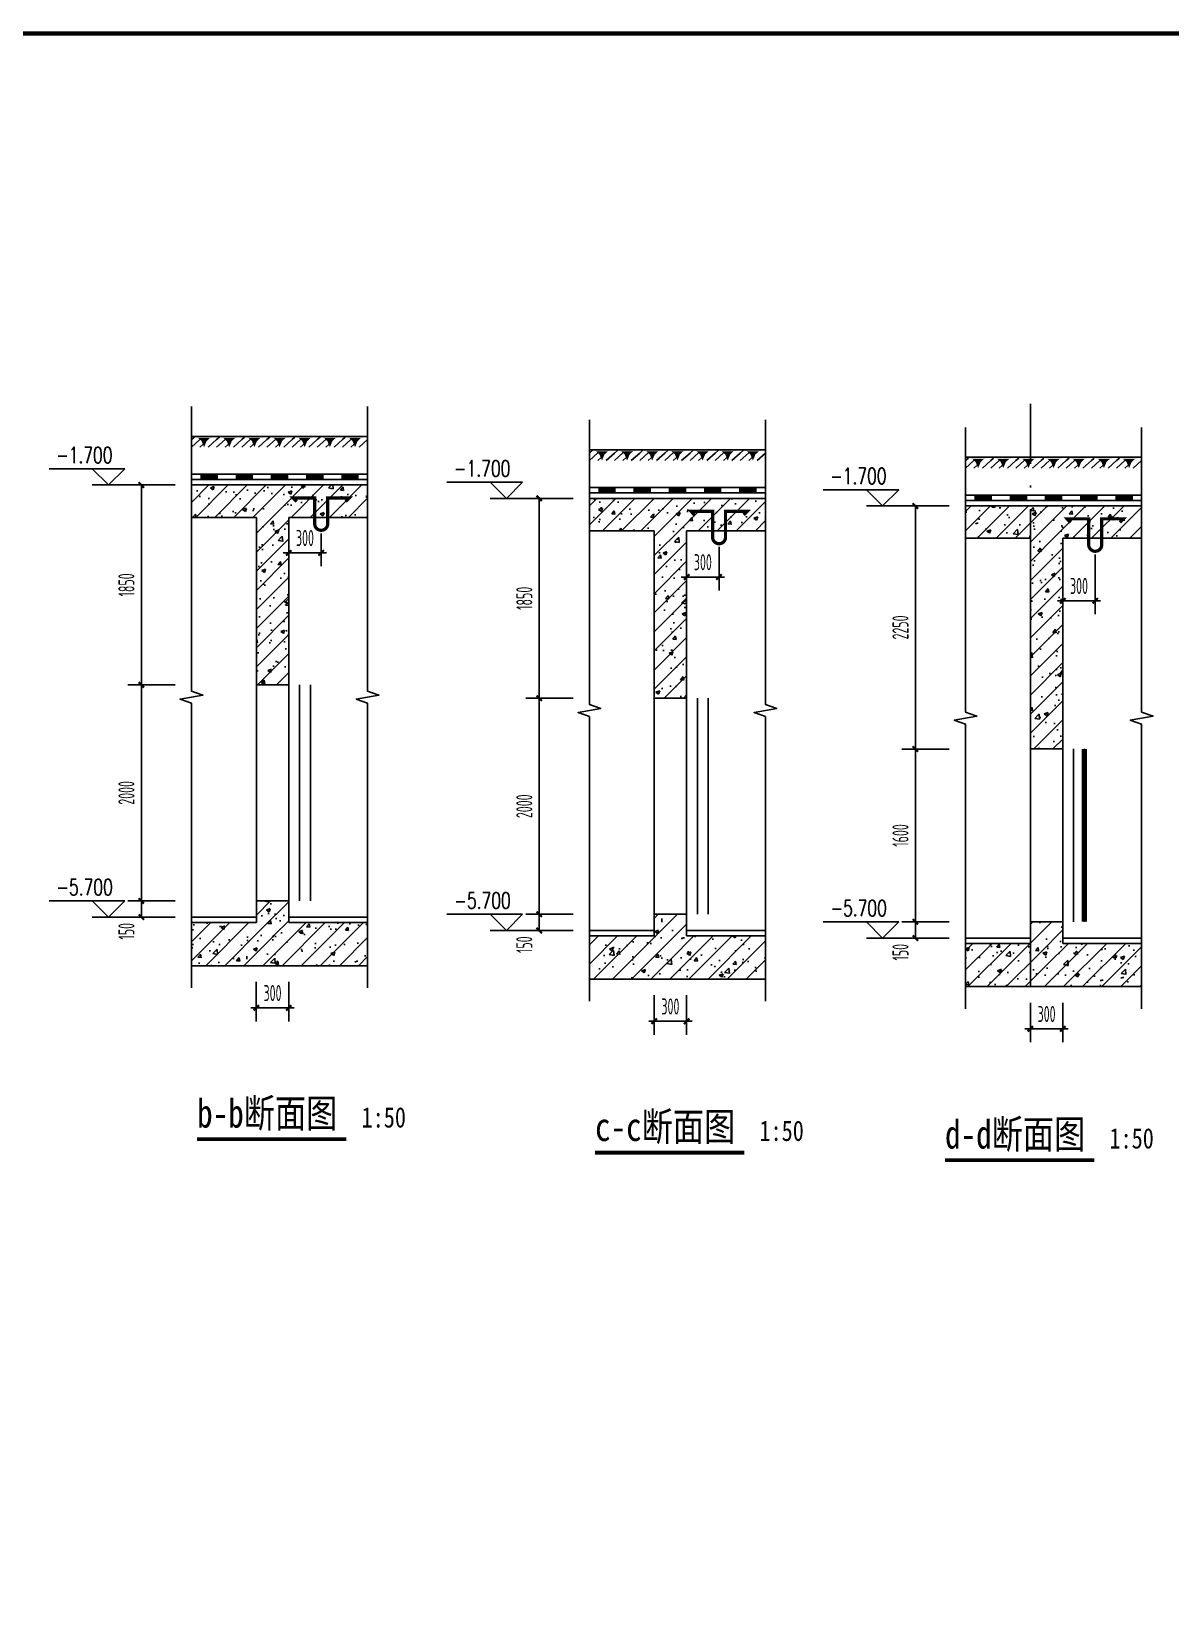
# Model space of a CAD drawing. Extents: x -473190 to 2138458, y -81875 to 2633646.
# Drawn here: x 1283022 to 1293565, y -37445 to -22955 of the extents above; entities that cross this region are included whole.
import ezdxf

# ---------------------------------------------------------------- set-up
doc = ezdxf.new("R2010")
doc.units = 0
doc.header["$LTSCALE"] = 1000
doc.linetypes.add('DOTE', pattern=[2.42, 2, -0.2, 0.02, -0.2])
for name, color, linetype in [('A-面层', 151, 'Continuous'), ('A_PLAN_DETAIL_zx', 41, 'Continuous'), ('DIM_SYMB', 3, 'Continuous'), ('DOTE', 1, 'DOTE'), ('ECA_TK', 7, 'Continuous'), ('PUB_DIM', 3, 'Continuous'), ('PUB_HATCH', 8, 'Continuous'), ('PUB_TEXT', 7, 'Continuous'), ('RF-M', 4, 'Continuous'), ('RF-QT', 30, 'Continuous'), ('SURFACE', 6, 'Continuous'), ('tk', 7, 'Continuous'), ('TWT_DIM', 3, 'Continuous')]:
    doc.layers.add(name, color=color, linetype=linetype)
doc.styles.add('_TCH_DIM', font='SIMPLEX', dxfattribs={"bigfont": 'GBCBIG'})
doc.styles.add('_TCH_DIM_T3', font='tssdeng.shx', dxfattribs={"width": 0.564706, "bigfont": '@@@tssdchn.shx'})
doc.styles.add('TYDG_01', font='', dxfattribs={"width": 0.8})
doc.styles.get('TYDG_01').set_extended_font_data('SimSun')
doc.dimstyles.new('_TWT_ARCH&&50', dxfattribs={"dimtxt": 148.75, "dimasz": 50, "dimexe": 125, "dimexo": 150, "dimgap": 63.125, "dimtad": 1, "dimdec": 0, "dimzin": 0, "dimdsep": 46, "dimtxsty": '_TCH_DIM_T3', "dimblk": 'ARCHTICK', "dimcen": 0.09, "dimclrt": 7, "dimazin": 2, "dimtfac": 1, "dimtdec": 0, "dimtix": 1, "dimtmove": 2, "dimatfit": 3, "dimfxl": 0, "dimtolj": 1, "dimtzin": 0, "dimarcsym": 0})
pattern_1 = [(45, (-477544.96, -71625.69), (-88.388348, 88.388348), []), (50, (-477544.96, -71625.7), (358.63009, -31.376067), [37.5, -412.5]), (355, (-477544.96, -71625.7), (-69.37567, 376.09607), [30, -330]), (100.4514, (-477515.08, -71628.3), (289.25469, 344.71977), [31.870095, -350.571056]), (46.1842, (-477544.96, -71525.7), (533.62052, -82.75951), [56.25, -618.75]), (96.6356, (-477500.5, -71532.6), (467.33135, 487.05894), [47.80514, -525.8565]), (351.1842, (-477544.96, -71525.7), (467.33097, 487.0593), [45, -495]), (21, (-477494.96, -71550.7), (298.453526, -201.309445), [37.5, -412.5]), (326, (-477494.96, -71550.7), (121.657666, 362.57502), [30, -330]), (71.4514, (-477470.1, -71567.47), (420.111314, 161.26525), [31.870095, -350.571056]), (37.5, (-477544.96, -71625.69), (6.079928, 166.446927), [0, -326, 0, -335, 0, -331.25]), (7.5, (-477544.96, -71625.69), (131.534769, 197.205856), [0, -191, 0, -318.5, 0, -126.25]), (327.5, (-477656.46, -71625.69), (266.911218, -11.277436), [0, -125, 0, -390, 0, -517.5]), (317.5, (-477706.46, -71625.7), (291.593085, 50.05249), [0, -162.5, 0, -259, 0, -367.5])]

# ---------------------------------------------------------------- blocks, each defined once
blk = doc.blocks.new('10B_A1E图框')
at = {"layer": 'ECA_TK', "const_width": 0.8}
blk.add_lwpolyline([(831, 10), (831, 584), (18, 584), (18, 10)], close=True, dxfattribs=at)
blk = doc.blocks.new('_ArchTick')
at = {"color": 0, "linetype": 'ByBlock', "const_width": 0.4}
blk.add_lwpolyline([(-0.5, -0.5), (0.5, 0.5)], dxfattribs=at)
blk = doc.blocks.new('*D3166')
at = {"layer": 'Defpoints', "color": 0, "transparency": 16777216}
for p in [(1292267, -31798), (1292567, -31798), (1292567, -32188)]:
    blk.add_point(p, dxfattribs=at)
at = {"layer": 'TWT_DIM', "color": 0, "lineweight": -2, "transparency": 16777216}
for p, q in [((1292267, -31948), (1292267, -32313)), ((1292567, -31948), (1292567, -32313)), ((1292267, -32188), (1292217, -32188)), ((1292267, -32188), (1292567, -32188)), ((1292567, -32188), (1292617, -32188))]:
    blk.add_line(p, q, dxfattribs=at)
at = {"layer": 'TWT_DIM', "color": 0, "lineweight": -2, "transparency": 16777216, "xscale": 50, "yscale": 50, "zscale": 50}
blk.add_blockref('_ArchTick', (1292267, -32188), dxfattribs=at)
at = {"layer": 'TWT_DIM', "color": 0, "lineweight": -2, "transparency": 16777216, "xscale": 50, "yscale": 50, "zscale": 50, "rotation": 180}
blk.add_blockref('_ArchTick', (1292567, -32188), dxfattribs=at)
at = {"layer": 'TWT_DIM', "color": 7, "transparency": 16777216, "insert": (1292417, -32051), "char_height": 148.8, "attachment_point": 5, "style": '_TCH_DIM_T3'}
blk.add_mtext('\\A1;300', dxfattribs=at)
blk = doc.blocks.new('*D3167')
at = {"layer": 'Defpoints', "color": 0, "transparency": 16777216}
for p in [(1291203, -31198), (1291667, -31198), (1291667, -31348)]:
    blk.add_point(p, dxfattribs=at)
at = {"layer": 'TWT_DIM', "color": 0, "lineweight": -2, "transparency": 16777216}
for p, q in [((1291517, -31198), (1291078, -31198)), ((1291203, -31348), (1291203, -31198)), ((1291517, -31348), (1291078, -31348))]:
    blk.add_line(p, q, dxfattribs=at)
at = {"layer": 'TWT_DIM', "color": 0, "lineweight": -2, "transparency": 16777216, "xscale": 50, "yscale": 50, "zscale": 50}
for p, rotation in [((1291203, -31198), 90), ((1291203, -31348), 270)]:
    blk.add_blockref('_ArchTick', p, dxfattribs=dict(at, rotation=rotation))
at = {"layer": 'TWT_DIM', "color": 7, "transparency": 16777216, "insert": (1291065, -31479), "char_height": 148.8, "attachment_point": 5, "rotation": 90, "style": '_TCH_DIM_T3'}
blk.add_mtext('\\A1;150', dxfattribs=at)
blk = doc.blocks.new('*D3168')
at = {"layer": 'Defpoints', "color": 0, "transparency": 16777216}
for p in [(1291203, -29598), (1291667, -29598), (1291667, -31198)]:
    blk.add_point(p, dxfattribs=at)
at = {"layer": 'TWT_DIM', "color": 0, "lineweight": -2, "transparency": 16777216}
for p, q in [((1291517, -29598), (1291078, -29598)), ((1291203, -31198), (1291203, -29598)), ((1291517, -31198), (1291078, -31198))]:
    blk.add_line(p, q, dxfattribs=at)
at = {"layer": 'TWT_DIM', "color": 0, "lineweight": -2, "transparency": 16777216, "xscale": 50, "yscale": 50, "zscale": 50}
for p, rotation in [((1291203, -29598), 90), ((1291203, -31198), 270)]:
    blk.add_blockref('_ArchTick', p, dxfattribs=dict(at, rotation=rotation))
at = {"layer": 'TWT_DIM', "color": 7, "transparency": 16777216, "insert": (1291065, -30398), "char_height": 148.8, "attachment_point": 5, "rotation": 90, "style": '_TCH_DIM_T3'}
blk.add_mtext('\\A1;1600', dxfattribs=at)
blk = doc.blocks.new('*D3169')
at = {"layer": 'Defpoints', "color": 0, "transparency": 16777216}
for p in [(1291203, -27348), (1291667, -27348), (1291667, -29598)]:
    blk.add_point(p, dxfattribs=at)
at = {"layer": 'TWT_DIM', "color": 0, "lineweight": -2, "transparency": 16777216}
for p, q in [((1291517, -27348), (1291078, -27348)), ((1291203, -29598), (1291203, -27348)), ((1291517, -29598), (1291078, -29598))]:
    blk.add_line(p, q, dxfattribs=at)
at = {"layer": 'TWT_DIM', "color": 0, "lineweight": -2, "transparency": 16777216, "xscale": 50, "yscale": 50, "zscale": 50}
for p, rotation in [((1291203, -27348), 90), ((1291203, -29598), 270)]:
    blk.add_blockref('_ArchTick', p, dxfattribs=dict(at, rotation=rotation))
at = {"layer": 'TWT_DIM', "color": 7, "transparency": 16777216, "insert": (1291065, -28473), "char_height": 148.8, "attachment_point": 5, "rotation": 90, "style": '_TCH_DIM_T3'}
blk.add_mtext('\\A1;2250', dxfattribs=at)
blk = doc.blocks.new('*D3170')
at = {"layer": 'Defpoints', "color": 0, "transparency": 16777216}
for p in [(1292567, -27648), (1292867, -27648), (1292867, -28226)]:
    blk.add_point(p, dxfattribs=at)
at = {"layer": 'TWT_DIM', "color": 0, "lineweight": -2, "transparency": 16777216}
for p, q in [((1292567, -27798), (1292567, -28351)), ((1292867, -27798), (1292867, -28351)), ((1292567, -28226), (1292517, -28226)), ((1292567, -28226), (1292867, -28226)), ((1292867, -28226), (1292917, -28226))]:
    blk.add_line(p, q, dxfattribs=at)
at = {"layer": 'TWT_DIM', "color": 0, "lineweight": -2, "transparency": 16777216, "xscale": 50, "yscale": 50, "zscale": 50}
blk.add_blockref('_ArchTick', (1292567, -28226), dxfattribs=at)
at = {"layer": 'TWT_DIM', "color": 0, "lineweight": -2, "transparency": 16777216, "xscale": 50, "yscale": 50, "zscale": 50, "rotation": 180}
blk.add_blockref('_ArchTick', (1292867, -28226), dxfattribs=at)
at = {"layer": 'TWT_DIM', "color": 7, "transparency": 16777216, "insert": (1292717, -28089), "char_height": 148.8, "attachment_point": 5, "style": '_TCH_DIM_T3'}
blk.add_mtext('\\A1;300', dxfattribs=at)
blk = doc.blocks.new('*D3171')
at = {"layer": 'Defpoints', "color": 0, "transparency": 16777216}
for p in [(1288786, -31728), (1289086, -31728), (1289086, -32118)]:
    blk.add_point(p, dxfattribs=at)
at = {"layer": 'TWT_DIM', "color": 0, "lineweight": -2, "transparency": 16777216}
for p, q in [((1288786, -31878), (1288786, -32243)), ((1289086, -31878), (1289086, -32243)), ((1288786, -32118), (1288736, -32118)), ((1288786, -32118), (1289086, -32118)), ((1289086, -32118), (1289136, -32118))]:
    blk.add_line(p, q, dxfattribs=at)
at = {"layer": 'TWT_DIM', "color": 0, "lineweight": -2, "transparency": 16777216, "xscale": 50, "yscale": 50, "zscale": 50}
blk.add_blockref('_ArchTick', (1288786, -32118), dxfattribs=at)
at = {"layer": 'TWT_DIM', "color": 0, "lineweight": -2, "transparency": 16777216, "xscale": 50, "yscale": 50, "zscale": 50, "rotation": 180}
blk.add_blockref('_ArchTick', (1289086, -32118), dxfattribs=at)
at = {"layer": 'TWT_DIM', "color": 7, "transparency": 16777216, "insert": (1288936, -31981), "char_height": 148.8, "attachment_point": 5, "style": '_TCH_DIM_T3'}
blk.add_mtext('\\A1;300', dxfattribs=at)
blk = doc.blocks.new('*D3172')
at = {"layer": 'Defpoints', "color": 0, "transparency": 16777216}
for p in [(1287722, -31128), (1288186, -31128), (1288186, -31278)]:
    blk.add_point(p, dxfattribs=at)
at = {"layer": 'TWT_DIM', "color": 0, "lineweight": -2, "transparency": 16777216}
for p, q in [((1288036, -31128), (1287597, -31128)), ((1287722, -31278), (1287722, -31128)), ((1288036, -31278), (1287597, -31278))]:
    blk.add_line(p, q, dxfattribs=at)
at = {"layer": 'TWT_DIM', "color": 0, "lineweight": -2, "transparency": 16777216, "xscale": 50, "yscale": 50, "zscale": 50}
for p, rotation in [((1287722, -31128), 90), ((1287722, -31278), 270)]:
    blk.add_blockref('_ArchTick', p, dxfattribs=dict(at, rotation=rotation))
at = {"layer": 'TWT_DIM', "color": 7, "transparency": 16777216, "insert": (1287584, -31409), "char_height": 148.8, "attachment_point": 5, "rotation": 90, "style": '_TCH_DIM_T3'}
blk.add_mtext('\\A1;150', dxfattribs=at)
blk = doc.blocks.new('*D3173')
at = {"layer": 'Defpoints', "color": 0, "transparency": 16777216}
for p in [(1287722, -29128), (1288186, -29128), (1288186, -31128)]:
    blk.add_point(p, dxfattribs=at)
at = {"layer": 'TWT_DIM', "color": 0, "lineweight": -2, "transparency": 16777216}
for p, q in [((1288036, -29128), (1287597, -29128)), ((1287722, -31128), (1287722, -29128)), ((1288036, -31128), (1287597, -31128))]:
    blk.add_line(p, q, dxfattribs=at)
at = {"layer": 'TWT_DIM', "color": 0, "lineweight": -2, "transparency": 16777216, "xscale": 50, "yscale": 50, "zscale": 50}
for p, rotation in [((1287722, -29128), 90), ((1287722, -31128), 270)]:
    blk.add_blockref('_ArchTick', p, dxfattribs=dict(at, rotation=rotation))
at = {"layer": 'TWT_DIM', "color": 7, "transparency": 16777216, "insert": (1287584, -30128), "char_height": 148.8, "attachment_point": 5, "rotation": 90, "style": '_TCH_DIM_T3'}
blk.add_mtext('\\A1;2000', dxfattribs=at)
blk = doc.blocks.new('*D3174')
at = {"layer": 'Defpoints', "color": 0, "transparency": 16777216}
for p in [(1287722, -27278), (1288186, -27278), (1288186, -29128)]:
    blk.add_point(p, dxfattribs=at)
at = {"layer": 'TWT_DIM', "color": 0, "lineweight": -2, "transparency": 16777216}
for p, q in [((1288036, -27278), (1287597, -27278)), ((1287722, -29128), (1287722, -27278)), ((1288036, -29128), (1287597, -29128))]:
    blk.add_line(p, q, dxfattribs=at)
at = {"layer": 'TWT_DIM', "color": 0, "lineweight": -2, "transparency": 16777216, "xscale": 50, "yscale": 50, "zscale": 50}
for p, rotation in [((1287722, -27278), 90), ((1287722, -29128), 270)]:
    blk.add_blockref('_ArchTick', p, dxfattribs=dict(at, rotation=rotation))
at = {"layer": 'TWT_DIM', "color": 7, "transparency": 16777216, "insert": (1287584, -28203), "char_height": 148.8, "attachment_point": 5, "rotation": 90, "style": '_TCH_DIM_T3'}
blk.add_mtext('\\A1;1850', dxfattribs=at)
blk = doc.blocks.new('*D3175')
at = {"layer": 'Defpoints', "color": 0, "transparency": 16777216}
for p in [(1289086, -27578), (1289386, -27578), (1289386, -28006)]:
    blk.add_point(p, dxfattribs=at)
at = {"layer": 'TWT_DIM', "color": 0, "lineweight": -2, "transparency": 16777216}
for p, q in [((1289086, -27728), (1289086, -28131)), ((1289386, -27728), (1289386, -28131)), ((1289086, -28006), (1289036, -28006)), ((1289086, -28006), (1289386, -28006)), ((1289386, -28006), (1289436, -28006))]:
    blk.add_line(p, q, dxfattribs=at)
at = {"layer": 'TWT_DIM', "color": 0, "lineweight": -2, "transparency": 16777216, "xscale": 50, "yscale": 50, "zscale": 50}
blk.add_blockref('_ArchTick', (1289086, -28006), dxfattribs=at)
at = {"layer": 'TWT_DIM', "color": 0, "lineweight": -2, "transparency": 16777216, "xscale": 50, "yscale": 50, "zscale": 50, "rotation": 180}
blk.add_blockref('_ArchTick', (1289386, -28006), dxfattribs=at)
at = {"layer": 'TWT_DIM', "color": 7, "transparency": 16777216, "insert": (1289236, -27869), "char_height": 148.8, "attachment_point": 5, "style": '_TCH_DIM_T3'}
blk.add_mtext('\\A1;300', dxfattribs=at)
blk = doc.blocks.new('*D3176')
at = {"layer": 'Defpoints', "color": 0, "transparency": 16777216}
for p in [(1285104, -31604), (1285404, -31604), (1285404, -31994)]:
    blk.add_point(p, dxfattribs=at)
at = {"layer": 'TWT_DIM', "color": 0, "lineweight": -2, "transparency": 16777216}
for p, q in [((1285104, -31754), (1285104, -32119)), ((1285404, -31754), (1285404, -32119)), ((1285104, -31994), (1285054, -31994)), ((1285104, -31994), (1285404, -31994)), ((1285404, -31994), (1285454, -31994))]:
    blk.add_line(p, q, dxfattribs=at)
at = {"layer": 'TWT_DIM', "color": 0, "lineweight": -2, "transparency": 16777216, "xscale": 50, "yscale": 50, "zscale": 50}
blk.add_blockref('_ArchTick', (1285104, -31994), dxfattribs=at)
at = {"layer": 'TWT_DIM', "color": 0, "lineweight": -2, "transparency": 16777216, "xscale": 50, "yscale": 50, "zscale": 50, "rotation": 180}
blk.add_blockref('_ArchTick', (1285404, -31994), dxfattribs=at)
at = {"layer": 'TWT_DIM', "color": 7, "transparency": 16777216, "insert": (1285254, -31857), "char_height": 148.8, "attachment_point": 5, "style": '_TCH_DIM_T3'}
blk.add_mtext('\\A1;300', dxfattribs=at)
blk = doc.blocks.new('*D3177')
at = {"layer": 'Defpoints', "color": 0, "transparency": 16777216}
for p in [(1284040, -31004), (1284504, -31004), (1284504, -31154)]:
    blk.add_point(p, dxfattribs=at)
at = {"layer": 'TWT_DIM', "color": 0, "lineweight": -2, "transparency": 16777216}
for p, q in [((1284354, -31004), (1283915, -31004)), ((1284040, -31154), (1284040, -31004)), ((1284354, -31154), (1283915, -31154))]:
    blk.add_line(p, q, dxfattribs=at)
at = {"layer": 'TWT_DIM', "color": 0, "lineweight": -2, "transparency": 16777216, "xscale": 50, "yscale": 50, "zscale": 50}
for p, rotation in [((1284040, -31004), 90), ((1284040, -31154), 270)]:
    blk.add_blockref('_ArchTick', p, dxfattribs=dict(at, rotation=rotation))
at = {"layer": 'TWT_DIM', "color": 7, "transparency": 16777216, "insert": (1283902, -31285), "char_height": 148.8, "attachment_point": 5, "rotation": 90, "style": '_TCH_DIM_T3'}
blk.add_mtext('\\A1;150', dxfattribs=at)
blk = doc.blocks.new('*D3178')
at = {"layer": 'Defpoints', "color": 0, "transparency": 16777216}
for p in [(1284040, -29004), (1284504, -29004), (1284504, -31004)]:
    blk.add_point(p, dxfattribs=at)
at = {"layer": 'TWT_DIM', "color": 0, "lineweight": -2, "transparency": 16777216}
for p, q in [((1284354, -29004), (1283915, -29004)), ((1284040, -31004), (1284040, -29004)), ((1284354, -31004), (1283915, -31004))]:
    blk.add_line(p, q, dxfattribs=at)
at = {"layer": 'TWT_DIM', "color": 0, "lineweight": -2, "transparency": 16777216, "xscale": 50, "yscale": 50, "zscale": 50}
for p, rotation in [((1284040, -29004), 90), ((1284040, -31004), 270)]:
    blk.add_blockref('_ArchTick', p, dxfattribs=dict(at, rotation=rotation))
at = {"layer": 'TWT_DIM', "color": 7, "transparency": 16777216, "insert": (1283902, -30004), "char_height": 148.8, "attachment_point": 5, "rotation": 90, "style": '_TCH_DIM_T3'}
blk.add_mtext('\\A1;2000', dxfattribs=at)
blk = doc.blocks.new('*D3179')
at = {"layer": 'Defpoints', "color": 0, "transparency": 16777216}
for p in [(1284040, -27154), (1284504, -27154), (1284504, -29004)]:
    blk.add_point(p, dxfattribs=at)
at = {"layer": 'TWT_DIM', "color": 0, "lineweight": -2, "transparency": 16777216}
for p, q in [((1284354, -27154), (1283915, -27154)), ((1284040, -29004), (1284040, -27154)), ((1284354, -29004), (1283915, -29004))]:
    blk.add_line(p, q, dxfattribs=at)
at = {"layer": 'TWT_DIM', "color": 0, "lineweight": -2, "transparency": 16777216, "xscale": 50, "yscale": 50, "zscale": 50}
for p, rotation in [((1284040, -27154), 90), ((1284040, -29004), 270)]:
    blk.add_blockref('_ArchTick', p, dxfattribs=dict(at, rotation=rotation))
at = {"layer": 'TWT_DIM', "color": 7, "transparency": 16777216, "insert": (1283902, -28079), "char_height": 148.8, "attachment_point": 5, "rotation": 90, "style": '_TCH_DIM_T3'}
blk.add_mtext('\\A1;1850', dxfattribs=at)
blk = doc.blocks.new('*D3180')
at = {"layer": 'Defpoints', "color": 0, "transparency": 16777216}
for p in [(1285404, -27454), (1285704, -27454), (1285704, -27782)]:
    blk.add_point(p, dxfattribs=at)
at = {"layer": 'TWT_DIM', "color": 0, "lineweight": -2, "transparency": 16777216}
for p, q in [((1285404, -27604), (1285404, -27907)), ((1285704, -27604), (1285704, -27907)), ((1285404, -27782), (1285354, -27782)), ((1285404, -27782), (1285704, -27782)), ((1285704, -27782), (1285754, -27782))]:
    blk.add_line(p, q, dxfattribs=at)
at = {"layer": 'TWT_DIM', "color": 0, "lineweight": -2, "transparency": 16777216, "xscale": 50, "yscale": 50, "zscale": 50}
blk.add_blockref('_ArchTick', (1285404, -27782), dxfattribs=at)
at = {"layer": 'TWT_DIM', "color": 0, "lineweight": -2, "transparency": 16777216, "xscale": 50, "yscale": 50, "zscale": 50, "rotation": 180}
blk.add_blockref('_ArchTick', (1285704, -27782), dxfattribs=at)
at = {"layer": 'TWT_DIM', "color": 7, "transparency": 16777216, "insert": (1285554, -27645), "char_height": 148.8, "attachment_point": 5, "style": '_TCH_DIM_T3'}
blk.add_mtext('\\A1;300', dxfattribs=at)
blk = doc.blocks.new('$LinePat$自然土壤')
at = {"color": 0}
for p, q in [((0, -90), (71, -19)), ((0, -300), (211, -89)), ((210, -300), (286, -224)), ((420, -300), (630, -90))]:
    blk.add_line(p, q, dxfattribs=at)
for points in [[(0, 0), (630, 0), (168, -45), (462, -45)], [(168, -45), (462, -45), (252, -132), (378, -132)], [(252, -132), (378, -132), (315, -300)]]:
    blk.add_solid(points, dxfattribs=at)
blk = doc.blocks.new('$LinePat$防水层2')
at = {"color": 0}
blk.add_line((0, 0), (600, 0), dxfattribs=at)
blk.add_solid([(150, 0), (450, 0), (150, -100), (450, -100)], dxfattribs=at)

msp = doc.modelspace()

# ---------------------------------------------------------------- hatches: boundary and pattern name
at = {"layer": 'PUB_HATCH'}
h = msp.add_hatch(dxfattribs=at)
h.set_pattern_fill('钢筋混凝土', color=256, scale=50, style=0)
h.set_pattern_definition(pattern_1)
h.paths.add_polyline_path([(1284504.3, -27453.8), (1285104.3, -27453.8), (1285254.3, -27353.8), (1285254.3, -27153.8), (1284504.3, -27153.8)])
h = msp.add_hatch(dxfattribs=at)
h.set_pattern_fill('钢筋混凝土', color=256, scale=50, style=0)
h.set_pattern_definition(pattern_1)
h.paths.add_polyline_path([(1285254.3, -27353.8), (1285404.3, -27453.8), (1286133.9, -27453.8), (1286133.9, -27153.8), (1285254.3, -27153.8)])
h = msp.add_hatch(dxfattribs=at)
h.set_pattern_fill('钢筋混凝土', color=256, scale=50, style=0)
h.set_pattern_definition(pattern_1)
h.paths.add_polyline_path([(1285404.3, -29003.8), (1285404.3, -27453.8), (1285254.3, -27353.8), (1285104.3, -27453.8), (1285104.3, -29003.8)])
h = msp.add_hatch(dxfattribs=at)
h.set_pattern_fill('钢筋混凝土', color=256, scale=50, style=0)
h.set_pattern_definition(pattern_1)
h.paths.add_polyline_path([(1288186.2, -27577.7), (1288786.2, -27577.7), (1288936.2, -27477.7), (1288936.2, -27277.7), (1288186.2, -27277.7)])
h = msp.add_hatch(dxfattribs=at)
h.set_pattern_fill('钢筋混凝土', color=256, scale=50, style=0)
h.set_pattern_definition(pattern_1)
h.paths.add_polyline_path([(1288936.2, -27477.7), (1289086.2, -27577.7), (1289815.8, -27577.7), (1289815.8, -27277.7), (1288936.2, -27277.7)])
h = msp.add_hatch(dxfattribs=at)
h.set_pattern_fill('钢筋混凝土', color=256, scale=50, style=0)
h.set_pattern_definition(pattern_1)
h.paths.add_polyline_path([(1291667.3, -27647.7), (1292267.3, -27647.7), (1292417.3, -27547.7), (1292417.3, -27347.7), (1291667.3, -27347.7)])
h = msp.add_hatch(dxfattribs=at)
h.set_pattern_fill('钢筋混凝土', color=256, scale=50, style=0)
h.set_pattern_definition(pattern_1)
h.paths.add_polyline_path([(1292417.3, -27547.7), (1292567.3, -27647.7), (1293296.9, -27647.7), (1293296.9, -27347.7), (1292417.3, -27347.7)])
h = msp.add_hatch(dxfattribs=at)
h.set_pattern_fill('钢筋混凝土', color=256, scale=50, style=0)
h.set_pattern_definition(pattern_1)
h.paths.add_polyline_path([(1289086.2, -29127.7), (1289086.2, -27577.7), (1288936.2, -27477.7), (1288786.2, -27577.7), (1288786.2, -29127.7)])
h = msp.add_hatch(dxfattribs=at)
h.set_pattern_fill('钢筋混凝土', color=256, scale=50, style=0)
h.set_pattern_definition(pattern_1)
h.paths.add_polyline_path([(1292567.3, -29597.7), (1292567.3, -27647.7), (1292417.3, -27547.7), (1292267.3, -27647.7), (1292267.3, -29597.7)])
h = msp.add_hatch(dxfattribs=at)
h.set_pattern_fill('钢筋混凝土', color=256, scale=50, style=0)
h.set_pattern_definition(pattern_1)
h.paths.add_polyline_path([(1285254.3, -31337.1), (1285404.3, -31203.8), (1285404.3, -31003.8), (1285104.3, -31003.8), (1285104.3, -31203.8)])
h = msp.add_hatch(dxfattribs=at)
h.set_pattern_fill('钢筋混凝土', color=256, scale=50, style=0)
h.set_pattern_definition(pattern_1)
h.paths.add_polyline_path([(1288936.2, -31461.1), (1289086.2, -31327.7), (1289086.2, -31127.7), (1288786.2, -31127.7), (1288786.2, -31327.7)])
h = msp.add_hatch(dxfattribs=at)
h.set_pattern_fill('钢筋混凝土', color=256, scale=50, style=0)
h.set_pattern_definition(pattern_1)
h.paths.add_polyline_path([(1284504.3, -31603.8), (1285254.3, -31603.8), (1285254.3, -31337.1), (1285104.3, -31203.8), (1284504.3, -31203.8)])
h = msp.add_hatch(dxfattribs=at)
h.set_pattern_fill('钢筋混凝土', color=256, scale=50, style=0)
h.set_pattern_definition(pattern_1)
h.paths.add_polyline_path([(1285254.3, -31337.1), (1285254.3, -31603.8), (1286133.9, -31603.8), (1286133.9, -31203.8), (1285404.3, -31203.8)])
h = msp.add_hatch(dxfattribs=at)
h.set_pattern_fill('钢筋混凝土', color=256, scale=50, style=0)
h.set_pattern_definition(pattern_1)
h.paths.add_polyline_path([(1292417.3, -31531.1), (1292567.3, -31397.7), (1292567.3, -31197.7), (1292267.3, -31197.7), (1292267.3, -31397.7)])
h = msp.add_hatch(dxfattribs=at)
h.set_pattern_fill('钢筋混凝土', color=256, scale=50, style=0)
h.set_pattern_definition(pattern_1)
h.paths.add_polyline_path([(1288186.2, -31727.7), (1288936.2, -31727.7), (1288936.2, -31461.1), (1288786.2, -31327.7), (1288186.2, -31327.7)])
h = msp.add_hatch(dxfattribs=at)
h.set_pattern_fill('钢筋混凝土', color=256, scale=50, style=0)
h.set_pattern_definition(pattern_1)
h.paths.add_polyline_path([(1288936.2, -31461.1), (1288936.2, -31727.7), (1289815.8, -31727.7), (1289815.8, -31327.7), (1289086.2, -31327.7)])
h = msp.add_hatch(dxfattribs=at)
h.set_pattern_fill('钢筋混凝土', color=256, scale=50, style=0)
h.set_pattern_definition(pattern_1)
h.paths.add_polyline_path([(1291667.3, -31797.7), (1292417.3, -31797.7), (1292417.3, -31531.1), (1292267.3, -31397.7), (1291667.3, -31397.7)])
h = msp.add_hatch(dxfattribs=at)
h.set_pattern_fill('钢筋混凝土', color=256, scale=50, style=0)
h.set_pattern_definition(pattern_1)
h.paths.add_polyline_path([(1292417.3, -31531.1), (1292417.3, -31797.7), (1293296.9, -31797.7), (1293296.9, -31397.7), (1292567.3, -31397.7)])

# ---------------------------------------------------------------- linework, layer by layer
at = {"layer": 'A-面层'}
for points in [[(1285104.3, -31153.8), (1284504.3, -31153.8)], [(1286133.9, -31153.8), (1285404.3, -31153.8)], [(1288786.2, -31277.7), (1288186.2, -31277.7)], [(1289815.8, -31277.7), (1289086.2, -31277.7)], [(1292267.3, -31347.7), (1291667.3, -31347.7)], [(1293296.9, -31347.7), (1292567.3, -31347.7)]]:
    msp.add_lwpolyline(points, dxfattribs=at)
at = {"layer": 'A_PLAN_DETAIL_zx', "const_width": 30}
for points in [[(1285932.1, -27307), (1285964.3, -27273.8), (1285764.3, -27273.8), (1285764.3, -27513.8, -1), (1285644.3, -27513.8), (1285644.3, -27273.8), (1285444.3, -27273.8), (1285476.4, -27307)], [(1289614, -27431), (1289646.2, -27397.7), (1289446.2, -27397.7), (1289446.2, -27637.7, -1), (1289326.2, -27637.7), (1289326.2, -27397.7), (1289126.2, -27397.7), (1289158.3, -27431)], [(1293095.1, -27501), (1293127.2, -27467.7), (1292927.2, -27467.7), (1292927.2, -27707.7, -1), (1292807.2, -27707.7), (1292807.2, -27467.7), (1292607.2, -27467.7), (1292639.4, -27501)]]:
    msp.add_lwpolyline(points, format="xyb", dxfattribs=at)
at = {"layer": 'DIM_SYMB'}
for points in [[(1284504.3, -31808), (1284504.3, -29174.5), (1284399.3, -29136.3), (1284609.3, -29099.3), (1284504.3, -29062), (1284504.3, -26428.6)], [(1286133.9, -31808), (1286133.9, -29174.5), (1286028.9, -29136.3), (1286238.9, -29099.3), (1286133.9, -29062), (1286133.9, -26428.6)], [(1288186.2, -31931.9), (1288186.2, -29298.5), (1288081.2, -29260.3), (1288291.2, -29223.2), (1288186.2, -29186), (1288186.2, -26552.5)], [(1289815.8, -31931.9), (1289815.8, -29298.5), (1289710.8, -29260.3), (1289920.8, -29223.2), (1289815.8, -29186), (1289815.8, -26552.5)], [(1291667.3, -32001.9), (1291667.3, -29368.5), (1291562.3, -29330.3), (1291772.3, -29293.2), (1291667.3, -29256), (1291667.3, -26622.5)], [(1293296.9, -32001.9), (1293296.9, -29368.5), (1293191.9, -29330.3), (1293401.9, -29293.2), (1293296.9, -29256), (1293296.9, -26622.5)]]:
    msp.add_lwpolyline(points, dxfattribs=at)
at = {"layer": 'DIM_SYMB', "lineweight": -3, "const_width": 35}
for points in [[(1284556.4, -33210.4), (1285937.8, -33210.4)], [(1288238.3, -33334.4), (1289619.7, -33334.4)], [(1291477.2, -33404.4), (1292858.6, -33404.4)]]:
    msp.add_lwpolyline(points, dxfattribs=at)
at = {"layer": 'DOTE'}
msp.add_line((1292267.3, -31797.7), (1292267.3, -26402.8), dxfattribs=at)
at = {"layer": 'PUB_DIM'}
for p, q in [((1283886.4, -27003.8), (1283186.4, -27003.8)), ((1283736.4, -27153.8), (1283586.4, -27003.8)), ((1283736.4, -27153.8), (1283886.4, -27003.8)), ((1284086.4, -27153.8), (1283586.4, -27153.8)), ((1287568.3, -27127.7), (1286868.3, -27127.7)), ((1287418.3, -27277.7), (1287268.3, -27127.7)), ((1287418.3, -27277.7), (1287568.3, -27127.7)), ((1291049.3, -27197.7), (1290349.3, -27197.7)), ((1290899.3, -27347.7), (1290749.3, -27197.7)), ((1290899.3, -27347.7), (1291049.3, -27197.7)), ((1287768.3, -27277.7), (1287268.3, -27277.7)), ((1291249.3, -27347.7), (1290749.3, -27347.7)), ((1283886.4, -31003.8), (1283186.4, -31003.8)), ((1283736.4, -31153.8), (1283586.4, -31003.8)), ((1283736.4, -31153.8), (1283886.4, -31003.8)), ((1287568.3, -31127.7), (1286868.3, -31127.7)), ((1287418.3, -31277.7), (1287268.3, -31127.7)), ((1287418.3, -31277.7), (1287568.3, -31127.7)), ((1284086.4, -31153.8), (1283586.4, -31153.8)), ((1287768.3, -31277.7), (1287268.3, -31277.7)), ((1291049.3, -31197.7), (1290349.3, -31197.7)), ((1290899.3, -31347.7), (1290749.3, -31197.7)), ((1290899.3, -31347.7), (1291049.3, -31197.7)), ((1291249.3, -31347.7), (1290749.3, -31347.7))]:
    msp.add_line(p, q, dxfattribs=at)
at = {"layer": 'RF-M'}
for p, q in [((1285104.3, -29003.8), (1285104.3, -31003.8)), ((1285404.3, -29003.8), (1285404.3, -31003.8)), ((1285504.3, -29003.8), (1285504.3, -31003.8)), ((1285604.3, -29003.8), (1285604.3, -31003.8)), ((1288786.2, -29127.7), (1288786.2, -31127.7)), ((1289086.2, -29127.7), (1289086.2, -31127.7)), ((1289186.2, -29127.7), (1289186.2, -31127.7)), ((1289286.2, -29127.7), (1289286.2, -31127.7)), ((1292267.3, -29597.7), (1292267.3, -31197.7)), ((1292567.3, -29597.7), (1292567.3, -31197.7)), ((1292667.3, -29597.7), (1292667.3, -31197.7)), ((1292767.3, -29597.7), (1292767.3, -31197.7))]:
    msp.add_line(p, q, dxfattribs=at)
at = {"layer": 'RF-M', "const_width": 50}
msp.add_lwpolyline([(1292767.3, -29597.7), (1292767.3, -31197.7)], dxfattribs=at)
at = {"layer": 'RF-QT'}
for p, q in [((1284504.3, -27153.8), (1285254.3, -27153.8)), ((1284504.3, -27153.8), (1284504.3, -27453.8)), ((1285254.3, -27153.8), (1286133.9, -27153.8)), ((1286133.9, -27153.8), (1286133.9, -27453.8)), ((1288186.2, -27277.7), (1288936.2, -27277.7)), ((1288186.2, -27277.7), (1288186.2, -27577.7)), ((1288936.2, -27277.7), (1289815.8, -27277.7)), ((1289815.8, -27277.7), (1289815.8, -27577.7)), ((1291667.3, -27347.7), (1292417.3, -27347.7)), ((1291667.3, -27347.7), (1291667.3, -27647.7)), ((1292417.3, -27347.7), (1293296.9, -27347.7)), ((1293296.9, -27347.7), (1293296.9, -27647.7)), ((1284504.3, -27453.8), (1285104.3, -27453.8)), ((1285104.3, -29003.8), (1285104.3, -27453.8)), ((1285404.3, -27453.8), (1286133.9, -27453.8)), ((1285404.3, -29003.8), (1285404.3, -27453.8)), ((1288186.2, -27577.7), (1288786.2, -27577.7)), ((1288786.2, -29127.7), (1288786.2, -27577.7)), ((1289086.2, -27577.7), (1289815.8, -27577.7)), ((1289086.2, -29127.7), (1289086.2, -27577.7)), ((1291667.3, -27647.7), (1292267.3, -27647.7)), ((1292267.3, -29597.7), (1292267.3, -27647.7)), ((1292567.3, -27647.7), (1293296.9, -27647.7)), ((1292567.3, -29597.7), (1292567.3, -27647.7)), ((1285104.3, -29003.8), (1285404.3, -29003.8)), ((1288786.2, -29127.7), (1289086.2, -29127.7)), ((1292267.3, -29597.7), (1292567.3, -29597.7)), ((1285104.3, -31203.8), (1285104.3, -31003.8)), ((1285104.3, -31003.8), (1285404.3, -31003.8)), ((1285404.3, -31203.8), (1285404.3, -31003.8)), ((1288786.2, -31327.7), (1288786.2, -31127.7)), ((1288786.2, -31127.7), (1289086.2, -31127.7)), ((1289086.2, -31327.7), (1289086.2, -31127.7)), ((1284504.3, -31203.8), (1285104.3, -31203.8)), ((1284504.3, -31203.8), (1284504.3, -31603.8)), ((1285404.3, -31203.8), (1286133.9, -31203.8)), ((1286133.9, -31203.8), (1286133.9, -31603.8)), ((1292267.3, -31397.7), (1292267.3, -31197.7)), ((1292267.3, -31197.7), (1292567.3, -31197.7)), ((1292567.3, -31397.7), (1292567.3, -31197.7)), ((1288186.2, -31327.7), (1288786.2, -31327.7)), ((1288186.2, -31327.7), (1288186.2, -31727.7)), ((1289086.2, -31327.7), (1289815.8, -31327.7)), ((1289815.8, -31327.7), (1289815.8, -31727.7)), ((1291667.3, -31397.7), (1292267.3, -31397.7)), ((1291667.3, -31397.7), (1291667.3, -31797.7)), ((1292567.3, -31397.7), (1293296.9, -31397.7)), ((1293296.9, -31397.7), (1293296.9, -31797.7)), ((1284504.3, -31603.8), (1285254.3, -31603.8)), ((1285254.3, -31603.8), (1286133.9, -31603.8)), ((1288186.2, -31727.7), (1288936.2, -31727.7)), ((1288936.2, -31727.7), (1289815.8, -31727.7)), ((1291667.3, -31797.7), (1292417.3, -31797.7)), ((1292417.3, -31797.7), (1293296.9, -31797.7))]:
    msp.add_line(p, q, dxfattribs=at)
at = {"layer": 'SURFACE'}
for p, q in [((1286133.9, -26703.8), (1284504.3, -26703.8)), ((1289815.8, -26827.7), (1288186.2, -26827.7)), ((1293296.9, -26897.7), (1291667.3, -26897.7))]:
    msp.add_line(p, q, dxfattribs=at)
for points in [[(1286133.9, -27053.8), (1284504.3, -27053.8)], [(1286133.9, -27103.8), (1284504.3, -27103.8)], [(1289815.8, -27177.7), (1288186.2, -27177.7)], [(1289815.8, -27227.7), (1288186.2, -27227.7)], [(1293296.9, -27247.7), (1291667.3, -27247.7)], [(1293296.9, -27297.7), (1291667.3, -27297.7)]]:
    msp.add_lwpolyline(points, dxfattribs=at)

# ---------------------------------------------------------------- block references
at = {"layer": 'SURFACE', "color": 8, "xscale": 0.3695249676388078, "yscale": 0.3333333333333333, "zscale": 0.3333333333333333, "rotation": 8.186163115859577e-12}
for p in [(1284504.3, -26704.1), (1284737.1, -26704.1), (1284969.9, -26704.1), (1285202.7, -26704.1), (1285435.5, -26704.1), (1285668.3, -26704.1), (1285901.1, -26704.1), (1288186.2, -26828.1), (1288419, -26828.1), (1288651.8, -26828.1), (1288884.6, -26828.1), (1289117.4, -26828.1), (1289350.2, -26828.1), (1289583, -26828.1), (1291667.3, -26898), (1291900.1, -26898), (1292132.9, -26898), (1292365.7, -26898), (1292598.5, -26898), (1292831.3, -26898), (1293064.1, -26898)]:
    msp.add_blockref('$LinePat$自然土壤', p, dxfattribs=at)
at = {"layer": 'SURFACE', "xscale": -0.5432017023582012, "yscale": 0.5, "zscale": 0.5}
for p in [(1284830.2, -27053.8), (1285156.1, -27053.8), (1285482.1, -27053.8), (1285808, -27053.8), (1286133.9, -27053.8), (1288512.1, -27177.7), (1288838, -27177.7), (1289163.9, -27177.7), (1289489.9, -27177.7), (1289815.8, -27177.7), (1291993.2, -27247.7), (1292319.1, -27247.7), (1292645, -27247.7), (1292971, -27247.7), (1293296.9, -27247.7)]:
    msp.add_blockref('$LinePat$防水层2', p, dxfattribs=at)
at = {"layer": 'tk', "xscale": 50, "yscale": 50, "zscale": 50}
msp.add_blockref('10B_A1E图框', (1264213.1, -52174.7), dxfattribs=at)

# ---------------------------------------------------------------- texts
at = {"layer": 'PUB_TEXT'}
for s, height, style, width, p in [('-1.700', 148.75, '_TCH_DIM', 0.705882, (1283250.9, -26951.3)), ('-1.700', 148.75, '_TCH_DIM', 0.705882, (1286932.8, -27075.2)), ('-1.700', 148.75, '_TCH_DIM', 0.705882, (1290413.8, -27145.2)), ('-5.700', 148.75, '_TCH_DIM', 0.705882, (1283253.9, -30951.3)), ('-5.700', 148.75, '_TCH_DIM', 0.705882, (1286935.8, -31075.2)), ('-5.700', 148.75, '_TCH_DIM', 0.705882, (1290416.8, -31145.2)), ('b-b断面图', 264.35, 'TYDG_01', 0.8, (1284556.4, -33102)), ('1:50', 188.82, 'TYDG_01', 0.8, (1286077.8, -33102)), ('c-c断面图', 264.35, 'TYDG_01', 0.8, (1288238.3, -33226)), ('d-d断面图', 264.35, 'TYDG_01', 0.8, (1291477.2, -33296)), ('1:50', 188.82, 'TYDG_01', 0.8, (1289759.7, -33226)), ('1:50', 188.82, 'TYDG_01', 0.8, (1292998.6, -33296))]:
    msp.add_text(s, height=height, dxfattribs=dict(at, style=style, width=width)).set_placement(p)

# ---------------------------------------------------------------- dimensions: what is measured, and where the dimension line sits
at = {"layer": 'TWT_DIM'}
for p1, p2, distance, picture, middle in [((1284504.3, -29003.8), (1284504.3, -27153.8), 464.6, '*D3179', (1283902.2, -28078.8)), ((1288186.2, -29127.7), (1288186.2, -27277.7), 464.6, '*D3174', (1287584.1, -28202.7)), ((1291667.3, -29597.7), (1291667.3, -27347.7), 464.6, '*D3169', (1291065.2, -28472.7)), ((1285404.3, -27453.8), (1285704.3, -27453.8), -328.5, '*D3180', (1285554.3, -27644.8)), ((1289086.2, -27577.7), (1289386.2, -27577.7), -428.5, '*D3175', (1289236.2, -27868.7)), ((1292567.3, -27647.7), (1292867.3, -27647.7), -578.5, '*D3170', (1292717.3, -28088.7)), ((1284504.3, -31003.8), (1284504.3, -29003.8), 464.6, '*D3178', (1283902.2, -30003.8)), ((1288186.2, -31127.7), (1288186.2, -29127.7), 464.6, '*D3173', (1287584.1, -30127.7)), ((1291667.3, -31197.7), (1291667.3, -29597.7), 464.6, '*D3168', (1291065.2, -30397.7)), ((1285104.3, -31603.8), (1285404.3, -31603.8), -390.3, '*D3176', (1285254.3, -31856.6)), ((1288786.2, -31727.7), (1289086.2, -31727.7), -390.3, '*D3171', (1288936.2, -31980.6)), ((1292267.3, -31797.7), (1292567.3, -31797.7), -390.3, '*D3166', (1292417.3, -32050.6))]:
    dim = msp.add_aligned_dim(p1=p1, p2=p2, distance=distance, dimstyle='_TWT_ARCH&&50', dxfattribs=at)
    dim.commit()
    dim.dimension.update_dxf_attribs({"geometry": picture, "text_midpoint": middle})
for base, p1, p2, picture, middle in [((1284039.7, -31003.8), (1284504.3, -31153.8), (1284504.3, -31003.8), '*D3177', (1283902.2, -31284.6)), ((1287721.6, -31127.7), (1288186.2, -31277.7), (1288186.2, -31127.7), '*D3172', (1287584.1, -31408.5)), ((1291202.7, -31197.7), (1291667.3, -31347.7), (1291667.3, -31197.7), '*D3167', (1291065.2, -31478.5))]:
    dim = msp.add_linear_dim(base=base, p1=p1, p2=p2, angle=90, dimstyle='_TWT_ARCH&&50', dxfattribs=at)
    dim.commit()
    dim.dimension.update_dxf_attribs({"geometry": picture, "text_midpoint": middle, "dimtype": 129})

doc.saveas('drawing.dxf')
